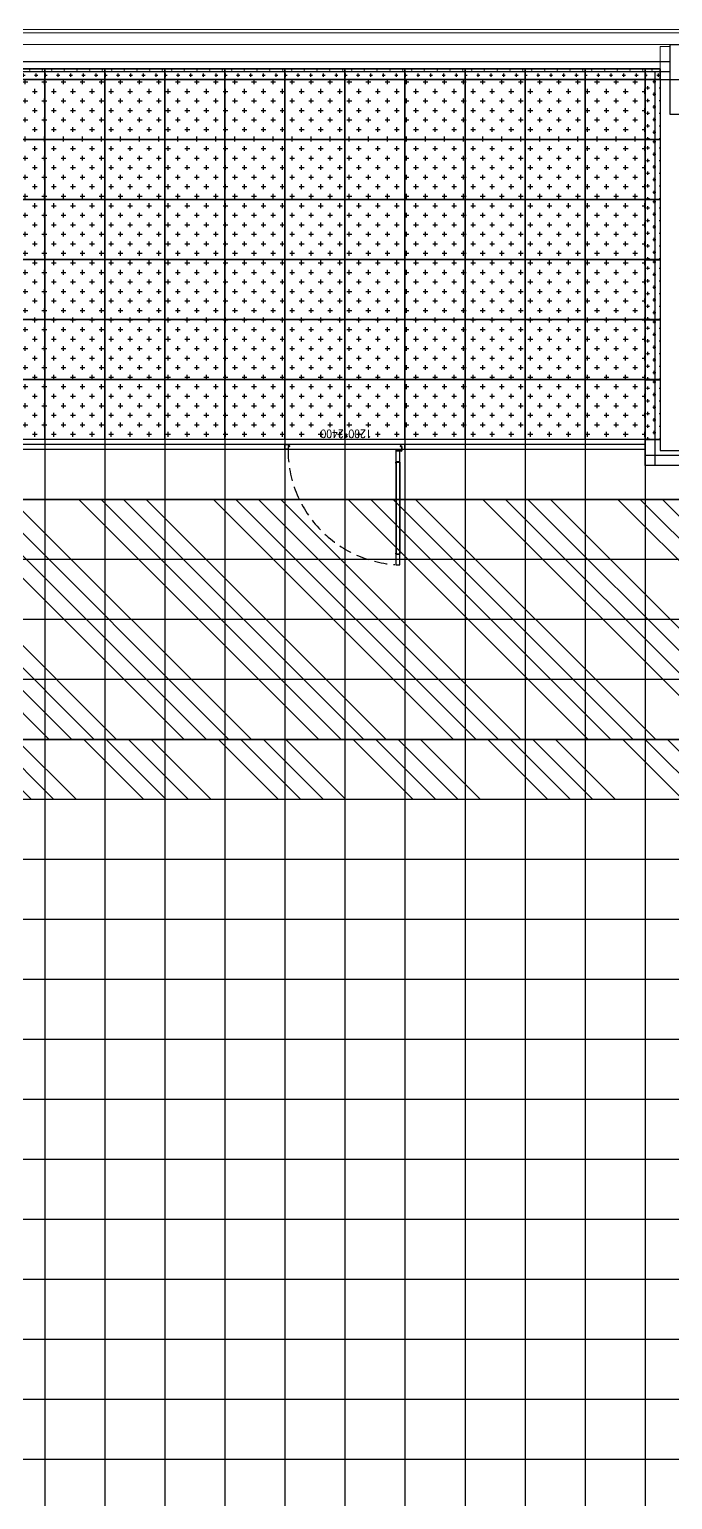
# Model space of a CAD drawing. Header units: millimetres. Extents: x -960 to 41501, y -1010 to 11880.
# Drawn here: x 16965 to 17607, y 7580 to 9050 of the extents above; entities that cross this region are included whole.
import ezdxf
from ezdxf.enums import TextEntityAlignment as Align

# ---------------------------------------------------------------- set-up
doc = ezdxf.new("R2010")
doc.units = ezdxf.units.MM
doc.header["$LTSCALE"] = 100
doc.linetypes.add('188K-SM-03-F10-ARCH-PA-Y2257103$0$AP5A-SM-03-F20-ARCH-PA-Y2230801+Y2230803$0$ALL-PA-TXT-Y2221201$0$DASHED', pattern=[19.05, 12.7, -6.35])
doc.linetypes.add('X-S-FAB-L10$0$COL-CEN-LIN', pattern=[3.25, 2.5, -0.25, 0.25, -0.25])
for name, color, linetype in [('0-XREF', 7, 'Continuous'), ('188K-SM-03-F10-ARCH-PA-Y2257103$0$K-Door', 53, 'Continuous'), ('188K-SM-03-F10-ARCH-PA-Y2257103$0$K-P1S-4.2-單抗', 53, 'Continuous'), ('188K-SM-03-F10-ARCH-PA-Y2257103$0$K-岩棉 2hr 7.5-單抗', 53, 'Continuous'), ('188K-SM-03-F10-ARCH-PA-Y2257103$0$K-岩棉 2hr 7.5-非抗', 53, 'Continuous'), ('188K-SM-03-F10-ARCH-RF-Y2257103$0$K-RF-0.55', 191, 'Continuous'), ('188K-SM-03-F10-ARCH-RF-Y2257103$0$K-RF-0.55-AREA', 6, 'Continuous'), ('188K-SM-03-F10-ARCH-RF-Y2257103$0$K-RF-動線-1500', 5, 'Continuous'), ('188K-SM-03-F10-ARCH-RF-Y2257103$0$K-RF-動線-1500-預降', 14, 'Continuous'), ('188K-SM-03-F10-ARCH-RF-Y2257103$0$K-格柵-不定尺', 80, 'Continuous'), ('188K-SM-03-F10-ARCH-RF-Y2257103$0$K-格柵-整', 30, 'Continuous'), ('X-S-FAB-L10$0$0-DIM-TXT', 8, 'Continuous'), ('X-S-FAB-L10$0$A-WALL-EX', 8, 'Continuous'), ('X-S-FAB-L10$0$A-WALL-IN', 8, 'Continuous'), ('X-S-FAB-L10$0$BLOCK', 8, 'Continuous'), ('X-S-FAB-L10$0$CCL', 8, 'X-S-FAB-L10$0$COL-CEN-LIN'), ('X-S-FAB-L10$0$COL-S', 8, 'Continuous')]:
    doc.layers.add(name, color=color, linetype=linetype)
doc.styles.add('188K-SM-03-F10-ARCH-PA-Y2257103$0$AP5A-SM-03-F20-ARCH-PA-Y2230801+Y2230803$0$ALL-PA-TXT-Y2221201$0$Standard', font='txt.shx', dxfattribs={"bigfont": 'chineset.shx'})
doc.styles.add('X-S-FAB-L10$0$CHINA', font='simplex.shx', dxfattribs={"width": 0.75, "bigfont": 'chineset.shx'})
doc.styles.add('X-S-FAB-L10$0$Standard', font='', dxfattribs={"width": 0.8})
doc.styles.add('X-S-FAB-L10$0$TG_NOTE_TEXT', font='simplex.shx', dxfattribs={"width": 0.75, "bigfont": 'chineset.shx'})
doc.styles.get('X-S-FAB-L10$0$Standard').set_extended_font_data('Microsoft JhengHei')

# ---------------------------------------------------------------- blocks, each defined once
blk = doc.blocks.new('X-S-FAB-L10$0$FAB2-L05')
at = {"layer": 'X-S-FAB-L10$0$CCL'}
blk.add_line((-26880, 9720), (1210, 9720), dxfattribs=at)
at = {"layer": 'X-S-FAB-L10$0$COL-S'}
blk.add_lwpolyline([(-8555, 9755), (-8485, 9755), (-8485, 9685), (-8555, 9685)], close=True, dxfattribs=at)
blk = doc.blocks.new('X-S-FAB-L10')
at = {"layer": 'X-S-FAB-L10$0$A-WALL-EX', "lineweight": 0}
blk.add_line((15170, 9046.5), (24360, 9046.5), dxfattribs=at)
at = {"layer": 'X-S-FAB-L10$0$A-WALL-EX', "lineweight": 0, "flags": 128}
for points in [[(24360, 9050), (15170, 9050)], [(15170, 9050), (24360, 9050)], [(15170, 9050), (24360, 9050)], [(15170, 9050), (24360, 9050)], [(15170, 9050), (24360, 9050)], [(15170, 9050), (24360, 9050)], [(15170, 9050), (24360, 9050)], [(15170, 9050), (24360, 9050)], [(15155, 9035), (24363.5, 9035)]]:
    blk.add_lwpolyline(points, dxfattribs=at)
at = {"layer": 'X-S-FAB-L10$0$A-WALL-IN', "lineweight": 0, "flags": 128}
for points in [[(17595, 9033), (17595, 8629)], [(17595, 9033), (17605, 9033)], [(17595, 8629), (17610, 8629)]]:
    blk.add_lwpolyline(points, dxfattribs=at)
at = {"layer": 'X-S-FAB-L10$0$COL-S'}
for p, q in [((17605, 9035), (17675, 9035)), ((17605, 8965), (17605, 9035)), ((17675, 8965), (17605, 8965))]:
    blk.add_line(p, q, dxfattribs=at)
at = {"layer": 'X-S-FAB-L10$0$BLOCK'}
blk.add_blockref('X-S-FAB-L10$0$FAB2-L05', (26160, -720), dxfattribs=at)
at = {"style": 'X-S-FAB-L10$0$TG_NOTE_TEXT', "width": 0.5, "flags": 1}
for p in [(7463.3, 9020), (18268.3, 8649), (11197.8, 4800.2), (16485.8, 4800.2), (25420.3, 2635), (13360, 320, 0), (7463.3, -33.3)]:
    blk.add_attdef('WH', text='', height=20, dxfattribs=at).set_placement(p, align=Align.BOTTOM_LEFT)
at = {"width": 0.5}
for style, p in [('X-S-FAB-L10$0$TG_NOTE_TEXT', (7585, 9020)), ('X-S-FAB-L10$0$TG_NOTE_TEXT', (18390, 8649)), ('X-S-FAB-L10$0$TG_NOTE_TEXT', (11117.5, 4813.5)), ('X-S-FAB-L10$0$TG_NOTE_TEXT', (16607.5, 4813.5)), ('X-S-FAB-L10$0$TG_NOTE_TEXT', (25350, 2635)), ('X-S-FAB-L10$0$Standard', (13129.4, 325, 0)), ('X-S-FAB-L10$0$TG_NOTE_TEXT', (7585, -20))]:
    blk.add_attdef('DESC', text='', height=10, dxfattribs=dict(at, style=style)).set_placement(p, align=Align.BOTTOM_LEFT)
for tag, style, p in [('TYPE', 'X-S-FAB-L10$0$TG_NOTE_TEXT', (7619.3, 9020)), ('NO', 'X-S-FAB-L10$0$TG_NOTE_TEXT', (7650.1, 9020)), ('TYPE', 'X-S-FAB-L10$0$TG_NOTE_TEXT', (18424.2, 8649)), ('NO', 'X-S-FAB-L10$0$TG_NOTE_TEXT', (18455, 8649)), ('NO', 'X-S-FAB-L10$0$TG_NOTE_TEXT', (11088.6, 4813.5)), ('TYPE', 'X-S-FAB-L10$0$TG_NOTE_TEXT', (11151.8, 4813.5)), ('TYPE', 'X-S-FAB-L10$0$TG_NOTE_TEXT', (16641.8, 4813.5)), ('NO', 'X-S-FAB-L10$0$TG_NOTE_TEXT', (16672.6, 4813.5)), ('NO', 'X-S-FAB-L10$0$TG_NOTE_TEXT', (25313, 2635)), ('TYPE', 'X-S-FAB-L10$0$TG_NOTE_TEXT', (25350, 2635)), ('NO', 'X-S-FAB-L10$0$Standard', (13100, 320, 0)), ('TYPE', 'X-S-FAB-L10$0$Standard', (13129.4, 320, 0)), ('TYPE', 'X-S-FAB-L10$0$TG_NOTE_TEXT', (7619.3, -20)), ('NO', 'X-S-FAB-L10$0$TG_NOTE_TEXT', (7650.1, -20))]:
    blk.add_attdef(tag, text='', height=10, dxfattribs=dict(at, style=style)).set_placement(p, align=Align.BOTTOM_RIGHT)
at = {"style": 'X-S-FAB-L10$0$TG_NOTE_TEXT', "width": 0.5, "flags": 1}
for rotation, p in [(180, (43, 7480)), (180, (943, 7480)), (90, (24310, 3717.8)), (270, (17080, 1711.7))]:
    blk.add_attdef('WH', text='', height=20, rotation=rotation, dxfattribs=at).set_placement(p, align=Align.BOTTOM_LEFT)
at = {"width": 0.5}
for rotation, style, p in [(180, 'X-S-FAB-L10$0$Standard', (317.6, 7480)), (180, 'X-S-FAB-L10$0$Standard', (1217.6, 7480)), (90, 'X-S-FAB-L10$0$TG_NOTE_TEXT', (24310, 3647.5)), (270, 'X-S-FAB-L10$0$TG_NOTE_TEXT', (17080, 1605))]:
    blk.add_attdef('DESC', text='', height=10, rotation=rotation, dxfattribs=dict(at, style=style)).set_placement(p, align=Align.BOTTOM_LEFT)
for tag, rotation, style, p in [('TYPE', 180, 'X-S-FAB-L10$0$Standard', (317.6, 7480)), ('NO', 180, 'X-S-FAB-L10$0$Standard', (347, 7480)), ('TYPE', 180, 'X-S-FAB-L10$0$Standard', (1217.6, 7480)), ('NO', 180, 'X-S-FAB-L10$0$Standard', (1247, 7480)), ('TYPE', 90, 'X-S-FAB-L10$0$TG_NOTE_TEXT', (24310, 3647.5)), ('NO', 90, 'X-S-FAB-L10$0$TG_NOTE_TEXT', (24310, 3610.5)), ('TYPE', 270, 'X-S-FAB-L10$0$TG_NOTE_TEXT', (17080, 1605)), ('NO', 270, 'X-S-FAB-L10$0$TG_NOTE_TEXT', (17080, 1573))]:
    blk.add_attdef(tag, text='', height=10, rotation=rotation, dxfattribs=dict(at, style=style)).set_placement(p, align=Align.BOTTOM_RIGHT)
at = {"layer": 'X-S-FAB-L10$0$0-DIM-TXT', "style": 'X-S-FAB-L10$0$CHINA', "width": 0.75}
for p in [(667.4, 7855.1, -2689.4), (22627.4, 6728.8), (25644.7, 6728.8), (24778.8, 5569.1), (1118.3, 4980), (417.8, 4594.6), (23874.8, 4355), (22927.4, 4330.1), (23749.9, 3901.4), (417.8, 3765.2), (1118.3, 3730), (417.8, 3115.8), (536.9, 2227.8), (16909, 1782.7), (888.4, 880.5), (16977.4, 750), (18878.8, 750), (25641.2, 553.2), (21364, 526.9)]:
    blk.add_attdef('HIG', text='', height=80, dxfattribs=at).set_placement(p, align=Align.MIDDLE_LEFT)
blk = doc.blocks.new('188K-SM-03-F10-ARCH-RF-Y2257103$0$格柵-60x60')
h = blk.add_hatch()
h.set_pattern_fill('CROSS', color=256, scale=1.5)
h.set_pattern_definition([(0, (-67309.572, -18158.226), (9.525, 9.525), [4.7625, -14.2875]), (90, (-67307.191, -18160.607), (-9.525, 9.525), [4.7625, -14.2875])])
h.paths.add_polyline_path([(0, 60), (60, 60), (60, 0), (0, 0)])
blk.add_lwpolyline([(0, 60), (60, 60), (60, 0), (0, 0)], close=True)
blk = doc.blocks.new('188K-SM-03-F10-ARCH-RF-Y2257103')
at = {"layer": '188K-SM-03-F10-ARCH-RF-Y2257103$0$K-RF-動線-1500'}
h = blk.add_hatch(dxfattribs=at)
h.set_pattern_fill('ANSI34', color=256, scale=5, angle=90)
h.paths.add_polyline_path([(1765, 8580), (19320, 8580), (19320, 8340), (1765, 8340)])
at = {"layer": '188K-SM-03-F10-ARCH-RF-Y2257103$0$K-RF-動線-1500-預降'}
h = blk.add_hatch(dxfattribs=at)
h.set_pattern_fill('ANSI34', color=256, scale=5, angle=90)
h.set_pattern_definition([(135, (5, -240), (-67.3519, -67.3519), []), (135, (5, -217.55), (-67.3519, -67.3519), []), (135, (5, -195.1), (-67.3519, -67.3519), []), (135, (5, -172.65), (-67.3519, -67.3519), [])])
h.paths.add_polyline_path([(1770, 8340), (19325, 8340), (19325, 8280), (1770, 8280)])
at = {"layer": '188K-SM-03-F10-ARCH-RF-Y2257103$0$K-格柵-不定尺'}
h = blk.add_hatch(dxfattribs=at)
h.set_pattern_fill('CROSS', color=256)
h.set_pattern_definition([(0, (14760, 0), (6.35, 6.35), [3.175, -9.525]), (90, (14761.5876, -1.5875), (-6.35, 6.35), [3.175, -9.525])])
h.paths.add_polyline_path([(16920, 9000), (16980, 9000), (16980, 9010.5), (16920, 9010.5)])
h = blk.add_hatch(dxfattribs=at)
h.set_pattern_fill('CROSS', color=256)
h.set_pattern_definition([(0, (14820, 0), (6.35, 6.35), [3.175, -9.525]), (90, (14821.5876, -1.5875), (-6.35, 6.35), [3.175, -9.525])])
h.paths.add_polyline_path([(16980, 9000), (17040, 9000), (17040, 9010.5), (16980, 9010.5)])
h = blk.add_hatch(dxfattribs=at)
h.set_pattern_fill('CROSS', color=256)
h.set_pattern_definition([(0, (14880, 0), (6.35, 6.35), [3.175, -9.525]), (90, (14881.5876, -1.5875), (-6.35, 6.35), [3.175, -9.525])])
h.paths.add_polyline_path([(17040, 9000), (17100, 9000), (17100, 9010.5), (17040, 9010.5)])
h = blk.add_hatch(dxfattribs=at)
h.set_pattern_fill('CROSS', color=256)
h.set_pattern_definition([(0, (14940, 0), (6.35, 6.35), [3.175, -9.525]), (90, (14941.5875, -1.5875), (-6.35, 6.35), [3.175, -9.525])])
h.paths.add_polyline_path([(17100, 9000), (17160, 9000), (17160, 9010.5), (17100, 9010.5)])
h = blk.add_hatch(dxfattribs=at)
h.set_pattern_fill('CROSS', color=256)
h.set_pattern_definition([(0, (15000, 0), (6.35, 6.35), [3.175, -9.525]), (90, (15001.5876, -1.5875), (-6.35, 6.35), [3.175, -9.525])])
h.paths.add_polyline_path([(17160, 9000), (17220, 9000), (17220, 9010.5), (17160, 9010.5)])
h = blk.add_hatch(dxfattribs=at)
h.set_pattern_fill('CROSS', color=256)
h.set_pattern_definition([(0, (15060, 0), (6.35, 6.35), [3.175, -9.525]), (90, (15061.5876, -1.5875), (-6.35, 6.35), [3.175, -9.525])])
h.paths.add_polyline_path([(17220, 9000), (17280, 9000), (17280, 9010.5), (17220, 9010.5)])
h = blk.add_hatch(dxfattribs=at)
h.set_pattern_fill('CROSS', color=256)
h.set_pattern_definition([(0, (15120, 0), (6.35, 6.35), [3.175, -9.525]), (90, (15121.5876, -1.5875), (-6.35, 6.35), [3.175, -9.525])])
h.paths.add_polyline_path([(17280, 9000), (17340, 9000), (17340, 9010.5), (17280, 9010.5)])
h = blk.add_hatch(dxfattribs=at)
h.set_pattern_fill('CROSS', color=256)
h.set_pattern_definition([(0, (15180, 0), (6.35, 6.35), [3.175, -9.525]), (90, (15181.5875, -1.5875), (-6.35, 6.35), [3.175, -9.525])])
h.paths.add_polyline_path([(17340, 9000), (17400, 9000), (17400, 9010.5), (17340, 9010.5)])
h = blk.add_hatch(dxfattribs=at)
h.set_pattern_fill('CROSS', color=256)
h.set_pattern_definition([(0, (15240, 0), (6.35, 6.35), [3.175, -9.525]), (90, (15241.5876, -1.5875), (-6.35, 6.35), [3.175, -9.525])])
h.paths.add_polyline_path([(17400, 9000), (17460, 9000), (17460, 9010.5), (17400, 9010.5)])
h = blk.add_hatch(dxfattribs=at)
h.set_pattern_fill('CROSS', color=256)
h.set_pattern_definition([(0, (15300, 0), (6.35, 6.35), [3.175, -9.525]), (90, (15301.5876, -1.5875), (-6.35, 6.35), [3.175, -9.525])])
h.paths.add_polyline_path([(17460, 9000), (17520, 9000), (17520, 9010.5), (17460, 9010.5)])
h = blk.add_hatch(dxfattribs=at)
h.set_pattern_fill('CROSS', color=256)
h.set_pattern_definition([(0, (15360, 0), (6.35, 6.35), [3.175, -9.525]), (90, (15361.5877, -1.5875), (-6.35, 6.35), [3.175, -9.525])])
h.paths.add_polyline_path([(17520, 9000), (17580, 9000), (17580, 9010.5), (17520, 9010.5)])
h = blk.add_hatch(dxfattribs=at)
h.set_pattern_fill('CROSS', color=256)
h.set_pattern_definition([(0, (15420, 1e-11), (6.35, 6.35), [3.175, -9.525]), (90, (15421.5875, -1.5875), (-6.35, 6.35), [3.175, -9.525])])
h.paths.add_polyline_path([(17580, 9000), (17595, 9000), (17595, 9010.5), (17580, 9010.5)])
h = blk.add_hatch(dxfattribs=at)
h.set_pattern_fill('CROSS', color=256)
h.set_pattern_definition([(0, (15435, -1e-11), (6.35, 6.35), [3.175, -9.525]), (90, (15436.5876, -1.5875), (-6.35, 6.35), [3.175, -9.525])])
h.paths.add_polyline_path([(17580, 9000), (17595, 9000), (17595, 8940), (17580, 8940)])
h = blk.add_hatch(dxfattribs=at)
h.set_pattern_fill('CROSS', color=256)
h.set_pattern_definition([(0, (15435, -60), (6.35, 6.35), [3.175, -9.525]), (90, (15436.588, -61.5875), (-6.35, 6.35), [3.175, -9.525])])
h.paths.add_polyline_path([(17580, 8940), (17595, 8940), (17595, 8880), (17580, 8880)])
h = blk.add_hatch(dxfattribs=at)
h.set_pattern_fill('CROSS', color=256)
h.set_pattern_definition([(0, (15435, -120), (6.35, 6.35), [3.175, -9.525]), (90, (15436.5876, -121.5875), (-6.35, 6.35), [3.175, -9.525])])
h.paths.add_polyline_path([(17580, 8880), (17595, 8880), (17595, 8820), (17580, 8820)])
h = blk.add_hatch(dxfattribs=at)
h.set_pattern_fill('CROSS', color=256)
h.set_pattern_definition([(0, (15435, -180.25), (6.35, 6.35), [3.175, -9.525]), (90, (15436.588, -181.8374), (-6.35, 6.35), [3.175, -9.525])])
h.paths.add_polyline_path([(17580, 8819.7), (17595, 8819.7), (17595, 8759.7), (17580, 8759.7)])
h = blk.add_hatch(dxfattribs=at)
h.set_pattern_fill('CROSS', color=256)
h.set_pattern_definition([(0, (15435, -240.25), (6.35, 6.35), [3.175, -9.525]), (90, (15436.5876, -241.8374), (-6.35, 6.35), [3.175, -9.525])])
h.paths.add_polyline_path([(17580, 8759.7), (17595, 8759.7), (17595, 8699.7), (17580, 8699.7)])
h = blk.add_hatch(dxfattribs=at)
h.set_pattern_fill('CROSS', color=256)
h.set_pattern_definition([(0, (15435, -300.25), (6.35, 6.35), [3.175, -9.525]), (90, (15436.5876, -301.8374), (-6.35, 6.35), [3.175, -9.525])])
h.paths.add_polyline_path([(17580, 8699.7), (17595, 8699.7), (17595, 8639.7), (17580, 8639.7)])
at = {"layer": '188K-SM-03-F10-ARCH-RF-Y2257103$0$K-RF-0.55'}
for p, q in [((17595, 9000), (1835, 9000)), ((16980, 9010.5), (16980, 2075)), ((17040, 9010.5), (17040, 2075)), ((17100, 9010.5), (17100, 1870)), ((17160, 9010.5), (17160, 1870)), ((17220, 9010.5), (17220, 1870)), ((17280, 9010.5), (17280, 1870)), ((17340, 9010.5), (17340, 1870)), ((17400, 9010.5), (17400, 1870)), ((17460, 9010.5), (17460, 1870)), ((17520, 9010.5), (17520, 1870)), ((17580, 9010.5), (17580, 1870)), ((17595, 8940), (1765, 8940)), ((17595, 8880), (1765, 8880)), ((17595, 8820), (1765, 8820)), ((17595, 8760), (1765, 8760)), ((17595, 8700), (1765, 8700)), ((17595, 8640), (1765, 8640)), ((19320, 8580), (1765, 8580)), ((19320, 8520), (1765, 8520)), ((19320, 8460), (1765, 8460)), ((19320, 8400), (1765, 8400)), ((19320, 8340), (1765, 8340)), ((19320, 8280), (1845, 8280)), ((19320, 8220), (1845, 8220)), ((19320, 8160), (1845, 8160)), ((19320, 8100), (1845, 8100)), ((19320, 8040), (1845, 8040)), ((19320, 7980), (1845, 7980)), ((19320, 7920), (1845, 7920)), ((19320, 7860), (1845, 7860)), ((19320, 7800), (1845, 7800)), ((19320, 7740), (1845, 7740)), ((19320, 7680), (1845, 7680)), ((19320, 7620), (1845, 7620))]:
    blk.add_line(p, q, dxfattribs=at)
at = {"layer": '188K-SM-03-F10-ARCH-RF-Y2257103$0$K-RF-0.55-AREA', "elevation": 0}
blk.add_lwpolyline([(16835, 9010.5), (17595, 9010.5), (17595, 8629), (18525, 8629), (18525, 9010.5), (18937.5, 9010.5), (18937.5, 8595), (19320, 8595), (19320, 7535)], dxfattribs=at)
at = {"layer": '188K-SM-03-F10-ARCH-RF-Y2257103$0$K-RF-動線-1500'}
blk.add_lwpolyline([(1765, 8580), (19320, 8580), (19320, 8340), (1765, 8340)], close=True, dxfattribs=at)
at = {"layer": '188K-SM-03-F10-ARCH-RF-Y2257103$0$K-RF-動線-1500-預降'}
blk.add_lwpolyline([(1770, 8340), (19325, 8340), (19325, 8280), (1770, 8280)], close=True, dxfattribs=at)
at = {"layer": '188K-SM-03-F10-ARCH-RF-Y2257103$0$K-格柵-不定尺'}
for points in [[(16920, 9000), (16980, 9000), (16980, 9010.5), (16920, 9010.5)], [(16980, 9000), (17040, 9000), (17040, 9010.5), (16980, 9010.5)], [(17040, 9000), (17100, 9000), (17100, 9010.5), (17040, 9010.5)], [(17100, 9000), (17160, 9000), (17160, 9010.5), (17100, 9010.5)], [(17160, 9000), (17220, 9000), (17220, 9010.5), (17160, 9010.5)], [(17220, 9000), (17280, 9000), (17280, 9010.5), (17220, 9010.5)], [(17280, 9000), (17340, 9000), (17340, 9010.5), (17280, 9010.5)], [(17340, 9000), (17400, 9000), (17400, 9010.5), (17340, 9010.5)], [(17400, 9000), (17460, 9000), (17460, 9010.5), (17400, 9010.5)], [(17460, 9000), (17520, 9000), (17520, 9010.5), (17460, 9010.5)], [(17520, 9000), (17580, 9000), (17580, 9010.5), (17520, 9010.5)], [(17580, 9000), (17595, 9000), (17595, 9010.5), (17580, 9010.5)], [(17580, 9000), (17595, 9000), (17595, 8940), (17580, 8940)], [(17580, 8940), (17595, 8940), (17595, 8880), (17580, 8880)], [(17580, 8880), (17595, 8880), (17595, 8820), (17580, 8820)]]:
    blk.add_lwpolyline(points, close=True, dxfattribs=at)
at = {"layer": '188K-SM-03-F10-ARCH-RF-Y2257103$0$K-格柵-不定尺', "elevation": 0}
for points in [[(17580, 8819.7), (17595, 8819.7), (17595, 8759.7), (17580, 8759.7)], [(17580, 8759.7), (17595, 8759.7), (17595, 8699.7), (17580, 8699.7)], [(17580, 8699.7), (17595, 8699.7), (17595, 8639.7), (17580, 8639.7)]]:
    blk.add_lwpolyline(points, close=True, dxfattribs=at)
at = {"layer": '188K-SM-03-F10-ARCH-RF-Y2257103$0$K-格柵-整'}
for p in [(16920, 8940), (16980, 8940), (17040, 8940), (17100, 8940), (17160, 8940), (17220, 8940), (17280, 8940), (17340, 8940), (17400, 8940), (17460, 8940), (17520, 8940), (16920, 8880), (16980, 8880), (17040, 8880), (17100, 8880), (17160, 8880), (17220, 8880), (17280, 8880), (17340, 8880), (17400, 8880), (17460, 8880), (17520, 8880), (16920, 8820), (16980, 8820), (17040, 8820), (17100, 8820), (17160, 8820), (17220, 8820), (17280, 8820), (17340, 8820), (17400, 8820), (17460, 8820), (17520, 8820), (16920, 8760), (16980, 8760), (17040, 8760), (17100, 8760), (17160, 8760), (17220, 8760), (17280, 8760), (17340, 8760), (17400, 8760), (17460, 8760), (17520, 8760), (16920, 8700), (16980, 8700), (17040, 8700), (17100, 8700), (17160, 8700), (17220, 8700), (17280, 8700), (17340, 8700), (17400, 8700), (17460, 8700), (17520, 8700), (16920, 8640), (16980, 8640), (17040, 8640), (17100, 8640), (17160, 8640), (17220, 8640), (17280, 8640), (17340, 8640), (17400, 8640), (17460, 8640), (17520, 8640)]:
    blk.add_blockref('188K-SM-03-F10-ARCH-RF-Y2257103$0$格柵-60x60', p, dxfattribs=at)
blk = doc.blocks.new('188K-SM-03-F10-ARCH-PA-Y2257103$0$單開庫板門-1200x2400)圓型拉環鎖+輔助鎖)')
at = {"ltscale": 0.1}
for p, q in [((26008.6, -11403.6), (26004.5, -11403.6)), ((26004.5, -11403.6), (26004.5, -11414.1)), ((26008.6, -11414.1), (26008.6, -11403.6)), ((26004.5, -11414.1), (26004.5, -11415.3)), ((26004.5, -11414.1), (26008.6, -11414.1)), ((26004.5, -11415.4), (26004.6, -11415.5)), ((26008.6, -11414), (26004.6, -11414)), ((26004.6, -11414.3), (26004.6, -11414.2)), ((26004.6, -11415.3), (26004.6, -11414.5)), ((26004.7, -11414.1), (26006.5, -11414.1)), ((26005.1, -11414.4), (26004.7, -11414.4)), ((26004.7, -11414.5), (26005.1, -11414.5)), ((26004.7, -11414.5), (26004.7, -11506)), ((26004.7, -11506), (26004.7, -11414.5)), ((26004.7, -11414.5), (26004.7, -11414.5)), ((26004.7, -11415.4), (26004.7, -11415.3)), ((26005.2, -11414.4), (26005.2, -11414.4)), ((26006.5, -11414.1), (26006.6, -11414.1)), ((26006.6, -11414.1), (26006.6, -11414.1)), ((26006.6, -11414.1), (26008.4, -11414.1)), ((26008.4, -11414.4), (26008, -11414.4)), ((26008, -11414.4), (26008, -11414.4)), ((26008, -11414.5), (26008.4, -11414.5)), ((26008.4, -11506), (26008.4, -11414.5)), ((26008.4, -11414.5), (26008.4, -11414.5)), ((26008.4, -11414.5), (26008.4, -11506)), ((26008.4, -11415.3), (26008.4, -11415.4)), ((26008.5, -11414.2), (26008.5, -11414.3)), ((26008.5, -11414.5), (26008.5, -11415.3)), ((26008.5, -11415.5), (26008.6, -11415.4)), ((26008.6, -11415.3), (26008.6, -11414.1)), ((26008.6, -11506.4), (26004.5, -11506.4)), ((26004.5, -11506.4), (26004.5, -11518)), ((26004.7, -11506), (26004.7, -11506)), ((26008.4, -11506), (26008.4, -11506)), ((26008.6, -11518), (26008.6, -11506.4)), ((25999.5, -11519.7), (25999.5, -11523.2)), ((26002.5, -11519.1), (26000, -11519.1)), ((26000, -11523.7), (26002.4, -11523.7)), ((26002.4, -11523.7), (26004.1, -11522.6)), ((26002.9, -11518.5), (26002.6, -11518.5)), ((26002.6, -11518.5), (26002.6, -11521)), ((26002.6, -11521.9), (26002.6, -11519.3)), ((26002.6, -11521), (26002.9, -11521)), ((26003.4, -11521.9), (26002.6, -11521.9)), ((26002.9, -11521), (26002.9, -11518.5)), ((26003.3, -11522.2), (26003.3, -11522)), ((26003.3, -11522), (26003.4, -11522)), ((26004, -11522.2), (26003.3, -11522.2)), ((26008.3, -11517.5), (26003.6, -11517.5)), ((26003.6, -11517.5), (26003.6, -11517.7)), ((26003.6, -11517.7), (26008.3, -11517.7)), ((26004.1, -11521.9), (26003.9, -11521.9)), ((26003.9, -11522), (26004, -11522)), ((26004, -11522), (26004, -11522.2)), ((26004.2, -11522.4), (26004.2, -11521.9)), ((26004.5, -11518), (26008.6, -11518)), ((26008.3, -11517.7), (26008.3, -11517.5)), ((26114.8, -11521.9), (26115.1, -11521.9)), ((26114.8, -11522.4), (26114.8, -11521.9)), ((26114.9, -11522), (26114.9, -11522.2)), ((26115.1, -11522), (26114.9, -11522)), ((26114.9, -11522.2), (26115.7, -11522.2)), ((26116.6, -11523.7), (26114.9, -11522.6)), ((26115.5, -11521.9), (26116.3, -11521.9)), ((26115.7, -11522), (26115.5, -11522)), ((26115.7, -11522.2), (26115.7, -11522)), ((26116.3, -11521.9), (26116.3, -11519.3)), ((26116.5, -11519.1), (26119, -11519.1)), ((26119, -11523.7), (26116.6, -11523.7)), ((26119.5, -11519.7), (26119.5, -11523.2))]:
    blk.add_line(p, q, dxfattribs=at)
blk.add_lwpolyline([(26006.6, -11506.4), (26006.5, -11506.3), (26004.7, -11506.3, -0.414214), (26004.6, -11506.3), (26004.6, -11506.1, -0.414214), (26004.7, -11506.1), (26005.1, -11506.1, 0.414214), (26005.2, -11506.1), (26005.2, -11506, 0.414214), (26005.1, -11506), (26004.7, -11506, -0.414214), (26004.6, -11506), (26004.6, -11505.2, -0.414214), (26004.7, -11505.2), (26004.7, -11505.2, 0.414214), (26004.7, -11505.2), (26004.7, -11505, 0.72636), (26004.6, -11505), (26004.5, -11505.1, 0.158507), (26004.5, -11505.2), (26004.5, -11506.4, 0.414214), (26004.6, -11506.5), (26008.6, -11506.5, 0.414214), (26008.6, -11506.4), (26008.6, -11505.2, 0.158507), (26008.6, -11505.1), (26008.5, -11505, 0.72636), (26008.4, -11505), (26008.4, -11505.2, 0.414214), (26008.5, -11505.2, -0.414214), (26008.5, -11505.2), (26008.5, -11506, -0.414214), (26008.4, -11506), (26008, -11506, 0.414214), (26008, -11506), (26008, -11506.1, 0.414214), (26008, -11506.1), (26008.4, -11506.1, -0.414214), (26008.5, -11506.1), (26008.5, -11506.3, -0.414214), (26008.4, -11506.3), (26006.6, -11506.3)], format="xyb", close=True, dxfattribs=at)
for points in [[(25999.5, -11518.9), (25999.5, -11523.9)], [(26119.5, -11518.9), (26119.5, -11523.9)]]:
    blk.add_lwpolyline(points)
at = {"linetype": '188K-SM-03-F10-ARCH-PA-Y2257103$0$AP5A-SM-03-F20-ARCH-PA-Y2230801+Y2230803$0$ALL-PA-TXT-Y2221201$0$DASHED', "ltscale": 0.01}
blk.add_arc((26001.1, -11518.7), 115.3, 359.8531, 85.8135, dxfattribs=at)
at = {"ltscale": 0.1}
for centre, radius, start, end in [((26004.6, -11414.1), 0.0313, 90, 180), ((26004.6, -11415.3), 0.0313, 180, 216.0274), ((26004.7, -11414.2), 0.0313, 90, 180), ((26004.7, -11414.3), 0.0313, 180, 270), ((26004.7, -11414.5), 0.0313, 90, 180), ((26004.7, -11415.3), 0.0209, 180, 270), ((26004.7, -11415.4), 0.0313, 216.0274, 360), ((26004.7, -11415.3), 0.0209, 360, 90), ((26005.1, -11414.4), 0.0313, 270, 0), ((26005.1, -11414.4), 0.0313, 0, 90), ((26008, -11414.4), 0.0313, 90, 180), ((26008, -11414.4), 0.0313, 180, 270), ((26008.4, -11414.2), 0.0313, 360, 90), ((26008.4, -11414.3), 0.0313, 270, 0), ((26008.4, -11414.5), 0.0313, 0, 90), ((26008.5, -11415.3), 0.0209, 90, 180), ((26008.5, -11415.4), 0.0313, 180, 323.9726), ((26008.5, -11415.3), 0.0209, 270, 360), ((26008.6, -11414.1), 0.0313, 360, 90), ((26008.6, -11415.3), 0.0313, 323.9726, 360)]:
    blk.add_arc(centre, radius, start, end, dxfattribs=at)
for centre, major_axis, start_param, end_param in [((26000, -11519.7), (0.369, -0.369), 2.356194, 3.926991), ((26000, -11523.2), (-0.369, -0.369), 5.497787, 7.068583), ((26002.5, -11519.3), (0.111, -0.111), 7.068583, 8.63938), ((26003.4, -11521.9), (-0.0369, -0.0369), 0.785398, 3.926991), ((26003.9, -11521.9), (-0.0369, -0.0369), 3.926991, 7.068583), ((26004.1, -11521.9), (0.0369, -0.0369), 7.068583, 8.63938), ((26003.9, -11522.4), (0.221, -0.221), 6.162283, 7.068583), ((26114.8, -11521.9), (-0.0369, -0.0369), -2.356194, -0.785398), ((26115.1, -11522.4), (-0.221, -0.221), -0.785398, 0.120903), ((26115.1, -11521.9), (0.0369, -0.0369), -0.785398, 2.356194), ((26115.5, -11521.9), (0.0369, -0.0369), 2.356194, 5.497787), ((26116.5, -11519.3), (-0.111, -0.111), -2.356194, -0.785398), ((26119, -11519.7), (-0.369, -0.369), 2.356194, 3.926991), ((26119, -11523.2), (0.369, -0.369), -0.785398, 0.785398)]:
    blk.add_ellipse(centre, major_axis=major_axis, ratio=1, start_param=start_param, end_param=end_param, dxfattribs=at)
at = {"ltscale": 0.1, "extrusion": (0, 0, -1)}
blk.add_ellipse((26003.1, -11517.9), major_axis=(-0.516, 0.516), ratio=1, start_param=5.497787, end_param=11.780972, dxfattribs=at)
at = {"color": 8, "ltscale": 0.1, "style": '188K-SM-03-F10-ARCH-PA-Y2257103$0$AP5A-SM-03-F20-ARCH-PA-Y2230801+Y2230803$0$ALL-PA-TXT-Y2221201$0$Standard', "width": 0.85}
blk.add_text('1200*2400', height=8, dxfattribs=at).set_placement((26058.4, -11534.4), align=Align.MIDDLE_CENTER)
blk = doc.blocks.new('188K-SM-03-F10-ARCH-PA-Y2257103')
at = {"layer": '188K-SM-03-F10-ARCH-PA-Y2257103$0$K-P1S-4.2-單抗'}
for p, q in [((17580, 8635, 0), (15315, 8635, 0)), ((17580, 8630, 0), (15315, 8630, 0))]:
    blk.add_line(p, q, dxfattribs=at)
at = {"layer": '188K-SM-03-F10-ARCH-PA-Y2257103$0$K-岩棉 2hr 7.5-單抗'}
for p, q in [((18315, 8624, 0), (17580, 8624, 0)), ((18315, 8614, 0), (17580, 8614, 0))]:
    blk.add_line(p, q, dxfattribs=at)
at = {"layer": '188K-SM-03-F10-ARCH-PA-Y2257103$0$K-岩棉 2hr 7.5-非抗'}
for p, q in [((17605, 9017.5, 0), (16835, 9017.5, 0)), ((17605, 9007.5, 0), (16835, 9007.5, 0)), ((17580, 8614, 0), (17580, 9007.5, 0)), ((17590, 8614, 0), (17590, 9007.5, 0))]:
    blk.add_line(p, q, dxfattribs=at)
at = {"layer": '188K-SM-03-F10-ARCH-PA-Y2257103$0$K-Door', "rotation": 180}
blk.add_blockref('188K-SM-03-F10-ARCH-PA-Y2257103$0$單開庫板門-1200x2400)圓型拉環鎖+輔助鎖)', (43339.5, -2888.9), dxfattribs=at)

msp = doc.modelspace()

# ---------------------------------------------------------------- block references
for name in ['X-S-FAB-L10', '188K-SM-03-F10-ARCH-RF-Y2257103']:
    msp.add_blockref(name, (0, 0))
at = {"layer": '0-XREF'}
msp.add_blockref('188K-SM-03-F10-ARCH-PA-Y2257103', (0, 0), dxfattribs=at)

doc.saveas('drawing.dxf')
